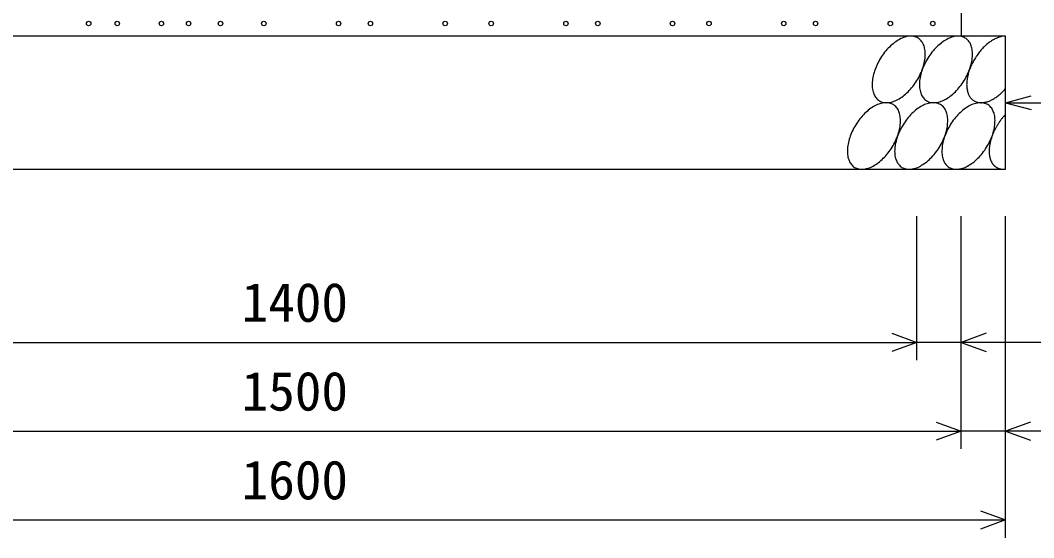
# Model space of a CAD drawing. Units: millimetres, scale not verified. Extents: x -16800 to 16800, y -5940 to 5940.
# Drawn here: x 14416 to 15557, y -2279 to -1697 of the extents above; entities that cross this region are included whole.
import ezdxf
from ezdxf.enums import TextEntityAlignment as Align

# ---------------------------------------------------------------- set-up
doc = ezdxf.new("R2010")
doc.units = ezdxf.units.MM
doc.header["$LTSCALE"] = 20
for name, color, linetype, lineweight in [('0-0_DIM', 7, 'Continuous', 25), ('0-2_HATCH', 6, 'Continuous', 25), ('0-5_OUTLINE', 3, 'Continuous', 25)]:
    doc.layers.add(name, color=color, linetype=linetype, lineweight=lineweight)
doc.styles.add('ＭＳ ゴシック', font='')
doc.styles.get('ＭＳ ゴシック').set_extended_font_data('MS Gothic')

msp = doc.modelspace()

# ---------------------------------------------------------------- linework, layer by layer
at = {"layer": '0-0_DIM'}
for p, q in [((15525, -1789.35), (15553.98, -1781.59)), ((15525, -1789.35), (15958.31, -1789.35)), ((15525, -1789.35), (15553.98, -1797.12)), ((15425, -2079.37), (15425, -1917.02)), ((15475, -2179.37), (15475, -1917.02)), ((15525, -2279.37), (15525, -1917.02)), ((14025, -2059.37), (15425, -2059.37)), ((15645, -2059.37), (15425, -2059.37)), ((13975, -2159.37), (15475, -2159.37)), ((15695, -2159.37), (15475, -2159.37)), ((13925, -2259.37), (15525, -2259.37))]:
    msp.add_line(p, q, dxfattribs=at)
for points in [[(15396.81, -2049.11), (15425, -2059.37), (15396.81, -2069.63)], [(15503.19, -2049.11), (15475, -2059.37), (15503.19, -2069.63)], [(15446.81, -2149.11), (15475, -2159.37), (15446.81, -2169.63)], [(15553.19, -2149.11), (15525, -2159.37), (15553.19, -2169.63)], [(15496.81, -2249.11), (15525, -2259.37), (15496.81, -2269.63)]]:
    msp.add_lwpolyline(points, dxfattribs=at)
at = {"layer": '0-2_HATCH'}
for points in [[(15426.5, -1716.61), (15425.5, -1716.01), (15424.4, -1715.51), (15423.3, -1715.11), (15422.1, -1714.81), (15420.9, -1714.51), (15419.7, -1714.41), (15418.4, -1714.41), (15417.1, -1714.41), (15415.7, -1714.51), (15414.3, -1714.81), (15412.9, -1715.11), (15411.5, -1715.51), (15410.1, -1716.01), (15408.6, -1716.61), (15407.2, -1717.21), (15405.7, -1718.01), (15404.2, -1718.81), (15402.8, -1719.71), (15401.3, -1720.71), (15399.8, -1721.71), (15398.4, -1722.91), (15397, -1724.11), (15395.6, -1725.31), (15394.2, -1726.71), (15392.8, -1728.11), (15391.5, -1729.51), (15390.2, -1731.01), (15388.9, -1732.61), (15387.7, -1734.21), (15386.5, -1735.81), (15385.4, -1737.51), (15384.3, -1739.21), (15383.2, -1741.01), (15382.2, -1742.81), (15381.3, -1744.51), (15380.4, -1746.41), (15379.6, -1748.21), (15378.8, -1750.01), (15378.1, -1751.91)], [(15433.9, -1728.11), (15433.6, -1726.71), (15433.2, -1725.31), (15432.7, -1724.11), (15432.2, -1722.91), (15431.5, -1721.71), (15430.9, -1720.71), (15430.1, -1719.71), (15429.3, -1718.81), (15428.4, -1718.01), (15427.5, -1717.21), (15426.5, -1716.61)], [(15479.7, -1716.61), (15478.7, -1716.01), (15477.6, -1715.51), (15476.5, -1715.11), (15475.3, -1714.81), (15474.1, -1714.51), (15472.9, -1714.41), (15471.6, -1714.41), (15470.3, -1714.41), (15468.9, -1714.51), (15467.5, -1714.81), (15466.1, -1715.11), (15464.7, -1715.51), (15463.3, -1716.01), (15461.8, -1716.61), (15460.4, -1717.21), (15458.9, -1718.01), (15457.4, -1718.81), (15456, -1719.71), (15454.5, -1720.71), (15453, -1721.71), (15451.6, -1722.91), (15450.2, -1724.11), (15448.8, -1725.31), (15447.4, -1726.71), (15446, -1728.11), (15444.7, -1729.51), (15443.4, -1731.01), (15442.1, -1732.61), (15440.9, -1734.21), (15439.7, -1735.81), (15438.6, -1737.51), (15437.5, -1739.21), (15436.4, -1741.01), (15435.4, -1742.81), (15434.5, -1744.51), (15433.6, -1746.41), (15432.8, -1748.21), (15432, -1750.01), (15431.3, -1751.91)], [(15487.2, -1728.11), (15486.8, -1726.71), (15486.4, -1725.31), (15485.9, -1724.11), (15485.4, -1722.91), (15484.7, -1721.71), (15484.1, -1720.71), (15483.3, -1719.71), (15482.5, -1718.81), (15481.6, -1718.01), (15480.7, -1717.21), (15479.7, -1716.61)], [(15525, -1714.41), (15524.1, -1714.41), (15523.3, -1714.41), (15522.4, -1714.51), (15521.5, -1714.61), (15520.6, -1714.81), (15519.7, -1715.01), (15518.8, -1715.21), (15517.8, -1715.51), (15516.9, -1715.81), (15515.9, -1716.21), (15515, -1716.61), (15514, -1717.01), (15513.1, -1717.51), (15512.1, -1718.01), (15511.2, -1718.51), (15510.2, -1719.11), (15509.2, -1719.61), (15508.3, -1720.31), (15507.3, -1720.91), (15506.4, -1721.61), (15505.4, -1722.41), (15504.5, -1723.11), (15503.6, -1723.91), (15502.7, -1724.71), (15501.7, -1725.61), (15500.8, -1726.41), (15499.9, -1727.31), (15499.1, -1728.31), (15498.2, -1729.21), (15497.3, -1730.21), (15496.5, -1731.21), (15495.7, -1732.21), (15494.8, -1733.21), (15494, -1734.31), (15493.3, -1735.31), (15492.5, -1736.41), (15491.8, -1737.51), (15491, -1738.71), (15490.3, -1739.81)], [(15400.8, -1787.21), (15402.3, -1786.51), (15403.8, -1785.81), (15405.2, -1784.91), (15406.7, -1784.01), (15408.2, -1783.01), (15409.6, -1782.01), (15411, -1780.91), (15412.5, -1779.71), (15413.9, -1778.41), (15415.3, -1777.01), (15416.6, -1775.71), (15418, -1774.21), (15419.3, -1772.71), (15420.5, -1771.11), (15421.8, -1769.51), (15422.9, -1767.91), (15424.1, -1766.21), (15425.2, -1764.51), (15426.2, -1762.81), (15427.2, -1761.01), (15428.2, -1759.21), (15429, -1757.41), (15429.9, -1755.51), (15430.6, -1753.71), (15431.3, -1751.91), (15432, -1750.01), (15432.5, -1748.21), (15433, -1746.41), (15433.5, -1744.61), (15433.8, -1742.81), (15434.1, -1741.01), (15434.4, -1739.21), (15434.5, -1737.51), (15434.6, -1735.81), (15434.6, -1734.21), (15434.6, -1732.61), (15434.4, -1731.01), (15434.2, -1729.51), (15433.9, -1728.11)], [(15454, -1787.21), (15455.5, -1786.51), (15457, -1785.81), (15458.4, -1784.91), (15459.9, -1784.01), (15461.4, -1783.01), (15462.8, -1782.01), (15464.3, -1780.91), (15465.7, -1779.71), (15467.1, -1778.41), (15468.5, -1777.01), (15469.8, -1775.71), (15471.2, -1774.21), (15472.5, -1772.71), (15473.7, -1771.11), (15475, -1769.51), (15476.1, -1767.91), (15477.3, -1766.21), (15478.4, -1764.51), (15479.4, -1762.81), (15480.4, -1761.01), (15481.4, -1759.21), (15482.2, -1757.41), (15483.1, -1755.51), (15483.8, -1753.71), (15484.5, -1751.91), (15485.2, -1750.01), (15485.7, -1748.21), (15486.3, -1746.41), (15486.7, -1744.61), (15487.1, -1742.81), (15487.4, -1741.01), (15487.6, -1739.21), (15487.7, -1737.51), (15487.8, -1735.81), (15487.8, -1734.21), (15487.8, -1732.61), (15487.6, -1731.01), (15487.4, -1729.51), (15487.2, -1728.11)], [(15490.3, -1739.81), (15489.7, -1740.91), (15489, -1742.11), (15488.4, -1743.31), (15487.8, -1744.41), (15487.2, -1745.61), (15486.6, -1746.81), (15486.1, -1748.01), (15485.6, -1749.21), (15485.1, -1750.41), (15484.6, -1751.61), (15484.2, -1752.81), (15483.8, -1754.01), (15483.4, -1755.21), (15483.1, -1756.41), (15482.8, -1757.61), (15482.5, -1758.81), (15482.2, -1760.01), (15482, -1761.11), (15481.8, -1762.31), (15481.6, -1763.41), (15481.5, -1764.61), (15481.4, -1765.71), (15481.3, -1766.81), (15481.3, -1767.91), (15481.2, -1769.01), (15481.3, -1770.01), (15481.3, -1771.11), (15481.4, -1772.11), (15481.5, -1773.11), (15481.6, -1774.11), (15481.8, -1775.01), (15482, -1776.01), (15482.2, -1776.91), (15482.5, -1777.81), (15482.8, -1778.61), (15483.1, -1779.51), (15483.4, -1780.31), (15483.8, -1781.01), (15484.2, -1781.81)], [(15378.1, -1751.91), (15377.5, -1753.71), (15376.9, -1755.51), (15376.4, -1757.41), (15376, -1759.21), (15375.6, -1761.01), (15375.3, -1762.71), (15375.1, -1764.51), (15374.9, -1766.21), (15374.8, -1767.91), (15374.8, -1769.51), (15374.9, -1771.11), (15375, -1772.71), (15375.2, -1774.21), (15375.5, -1775.71), (15375.8, -1777.01), (15376.3, -1778.41), (15376.7, -1779.61), (15377.3, -1780.91), (15377.9, -1782.01), (15378.6, -1783.01), (15379.3, -1784.01), (15380.1, -1784.91), (15381, -1785.81), (15381.9, -1786.51), (15382.9, -1787.21), (15383.9, -1787.71), (15385, -1788.21), (15386.1, -1788.61), (15387.3, -1789.01), (15388.5, -1789.21), (15389.8, -1789.31), (15391.1, -1789.41), (15392.4, -1789.31), (15393.7, -1789.21), (15395.1, -1789.01), (15396.5, -1788.61), (15397.9, -1788.21), (15399.4, -1787.71), (15400.8, -1787.21)], [(15431.3, -1751.91), (15430.7, -1753.71), (15430.1, -1755.51), (15429.6, -1757.41), (15429.2, -1759.21), (15428.8, -1761.01), (15428.5, -1762.71), (15428.3, -1764.51), (15428.1, -1766.21), (15428, -1767.91), (15428, -1769.51), (15428.1, -1771.11), (15428.2, -1772.71), (15428.4, -1774.21), (15428.7, -1775.71), (15429.1, -1777.01), (15429.5, -1778.41), (15430, -1779.61), (15430.5, -1780.91), (15431.1, -1782.01), (15431.8, -1783.01), (15432.5, -1784.01), (15433.4, -1784.91), (15434.2, -1785.81), (15435.1, -1786.51), (15436.1, -1787.21), (15437.1, -1787.71), (15438.2, -1788.21), (15439.4, -1788.61), (15440.5, -1789.01), (15441.7, -1789.21), (15443, -1789.31), (15444.3, -1789.41), (15445.6, -1789.31), (15447, -1789.21), (15448.3, -1789.01), (15449.7, -1788.61), (15451.2, -1788.21), (15452.6, -1787.71), (15454, -1787.21)], [(15515, -1782.71), (15515.9, -1782.11), (15516.9, -1781.31), (15517.8, -1780.61), (15518.8, -1779.81), (15519.7, -1779.01), (15520.6, -1778.11), (15521.5, -1777.21), (15522.4, -1776.31), (15523.3, -1775.41), (15524.1, -1774.51), (15525, -1773.51)], [(15398.7, -1791.51), (15397.6, -1791.01), (15396.5, -1790.51), (15395.4, -1790.11), (15394.2, -1789.81), (15393, -1789.51), (15391.8, -1789.41), (15390.5, -1789.41), (15389.2, -1789.41), (15387.8, -1789.51), (15386.4, -1789.81), (15385, -1790.11), (15383.6, -1790.51), (15382.2, -1791.01), (15380.7, -1791.51), (15379.3, -1792.21), (15377.8, -1793.01), (15376.3, -1793.81), (15374.9, -1794.71), (15373.4, -1795.71), (15372, -1796.71), (15370.5, -1797.91), (15369.1, -1799.11), (15367.7, -1800.31), (15366.3, -1801.71), (15364.9, -1803.11), (15363.6, -1804.51), (15362.3, -1806.01), (15361, -1807.61), (15359.8, -1809.21), (15358.6, -1810.81), (15357.5, -1812.51), (15356.4, -1814.21), (15355.3, -1816.01), (15354.3, -1817.71), (15353.4, -1819.51), (15352.5, -1821.41), (15351.7, -1823.21), (15350.9, -1825.01), (15350.2, -1826.91)], [(15451.9, -1791.51), (15450.8, -1791.01), (15449.7, -1790.51), (15448.6, -1790.11), (15447.5, -1789.81), (15446.2, -1789.51), (15445, -1789.41), (15443.7, -1789.41), (15442.4, -1789.41), (15441, -1789.51), (15439.6, -1789.81), (15438.2, -1790.11), (15436.8, -1790.51), (15435.4, -1791.01), (15433.9, -1791.51), (15432.5, -1792.21), (15431, -1793.01), (15429.5, -1793.81), (15428.1, -1794.71), (15426.6, -1795.71), (15425.2, -1796.71), (15423.7, -1797.91), (15422.3, -1799.11), (15420.9, -1800.31), (15419.5, -1801.71), (15418.1, -1803.11), (15416.8, -1804.51), (15415.5, -1806.01), (15414.2, -1807.61), (15413, -1809.21), (15411.8, -1810.81), (15410.7, -1812.51), (15409.6, -1814.21), (15408.5, -1816.01), (15407.6, -1817.71), (15406.6, -1819.51), (15405.7, -1821.41), (15404.9, -1823.21), (15404.1, -1825.01), (15403.4, -1826.91)], [(15505.1, -1791.51), (15504, -1791.01), (15503, -1790.51), (15501.8, -1790.11), (15500.7, -1789.81), (15499.4, -1789.51), (15498.2, -1789.41), (15496.9, -1789.41), (15495.6, -1789.41), (15494.2, -1789.51), (15492.9, -1789.81), (15491.5, -1790.11), (15490, -1790.51), (15488.6, -1791.01), (15487.1, -1791.51), (15485.7, -1792.21), (15484.2, -1793.01), (15482.8, -1793.81), (15481.3, -1794.71), (15479.8, -1795.71), (15478.4, -1796.71), (15476.9, -1797.91), (15475.5, -1799.11), (15474.1, -1800.31), (15472.7, -1801.71), (15471.3, -1803.11), (15470, -1804.51), (15468.7, -1806.01), (15467.5, -1807.61), (15466.2, -1809.21), (15465, -1810.81), (15463.9, -1812.51), (15462.8, -1814.21), (15461.8, -1816.01), (15460.8, -1817.71), (15459.8, -1819.51), (15458.9, -1821.41), (15458.1, -1823.21), (15457.4, -1825.01), (15456.6, -1826.91)], [(15484.2, -1781.81), (15484.6, -1782.51), (15485.1, -1783.21), (15485.6, -1783.81), (15486.1, -1784.41), (15486.6, -1785.01), (15487.2, -1785.51), (15487.8, -1786.11), (15488.4, -1786.51), (15489, -1787.01), (15489.7, -1787.41), (15490.3, -1787.71), (15491, -1788.11), (15491.8, -1788.41), (15492.5, -1788.61), (15493.3, -1788.81), (15494, -1789.01), (15494.8, -1789.21), (15495.7, -1789.31), (15496.5, -1789.31), (15497.3, -1789.41), (15498.2, -1789.41), (15499.1, -1789.31), (15499.9, -1789.21), (15500.8, -1789.11), (15501.7, -1788.91), (15502.7, -1788.71), (15503.6, -1788.51), (15504.5, -1788.21), (15505.4, -1787.91), (15506.4, -1787.51), (15507.3, -1787.11), (15508.3, -1786.71), (15509.2, -1786.21), (15510.2, -1785.71), (15511.2, -1785.21), (15512.1, -1784.61), (15513.1, -1784.01), (15514, -1783.41), (15515, -1782.71)], [(15406.1, -1803.11), (15405.7, -1801.71), (15405.3, -1800.31), (15404.8, -1799.11), (15404.3, -1797.91), (15403.6, -1796.71), (15403, -1795.71), (15402.2, -1794.71), (15401.4, -1793.81), (15400.5, -1793.01), (15399.6, -1792.21), (15398.7, -1791.51)], [(15459.3, -1803.11), (15458.9, -1801.71), (15458.5, -1800.31), (15458, -1799.11), (15457.5, -1797.91), (15456.9, -1796.71), (15456.2, -1795.71), (15455.4, -1794.71), (15454.6, -1793.81), (15453.8, -1793.01), (15452.8, -1792.21), (15451.9, -1791.51)], [(15512.5, -1803.11), (15512.1, -1801.71), (15511.7, -1800.31), (15511.2, -1799.11), (15510.7, -1797.91), (15510.1, -1796.71), (15509.4, -1795.71), (15508.6, -1794.71), (15507.8, -1793.81), (15507, -1793.01), (15506, -1792.21), (15505.1, -1791.51)], [(15525, -1802.61), (15524.5, -1803.11), (15524, -1803.71), (15523.5, -1804.21), (15523, -1804.81), (15522.5, -1805.31), (15522, -1805.91), (15521.5, -1806.51), (15521.1, -1807.11), (15520.6, -1807.61), (15520.1, -1808.21), (15519.7, -1808.81), (15519.2, -1809.51), (15518.8, -1810.11), (15518.3, -1810.71), (15517.9, -1811.31), (15517.5, -1811.91), (15517.1, -1812.61), (15516.6, -1813.21), (15516.2, -1813.91), (15515.8, -1814.51), (15515.4, -1815.21), (15515.1, -1815.81), (15514.7, -1816.51), (15514.3, -1817.11), (15513.9, -1817.81), (15513.6, -1818.51), (15513.2, -1819.21), (15512.9, -1819.81), (15512.5, -1820.51), (15512.2, -1821.21), (15511.9, -1821.91), (15511.6, -1822.61), (15511.3, -1823.21), (15511, -1823.91), (15510.7, -1824.61), (15510.4, -1825.31), (15510.2, -1826.01), (15509.9, -1826.71), (15509.7, -1827.41)], [(15372.9, -1862.21), (15374.4, -1861.51), (15375.9, -1860.81), (15377.3, -1859.91), (15378.8, -1859.01), (15380.3, -1858.01), (15381.7, -1857.01), (15383.2, -1855.81), (15384.6, -1854.61), (15386, -1853.41), (15387.4, -1852.01), (15388.7, -1850.61), (15390.1, -1849.21), (15391.4, -1847.71), (15392.6, -1846.11), (15393.9, -1844.51), (15395, -1842.91), (15396.2, -1841.21), (15397.3, -1839.51), (15398.3, -1837.71), (15399.3, -1836.01), (15400.3, -1834.21), (15401.1, -1832.41), (15402, -1830.51), (15402.7, -1828.71), (15403.4, -1826.91), (15404.1, -1825.01), (15404.6, -1823.21), (15405.2, -1821.41), (15405.6, -1819.51), (15406, -1817.71), (15406.3, -1816.01), (15406.5, -1814.21), (15406.6, -1812.51), (15406.7, -1810.81), (15406.7, -1809.21), (15406.7, -1807.61), (15406.5, -1806.01), (15406.3, -1804.51), (15406.1, -1803.11)], [(15426.2, -1862.21), (15427.6, -1861.51), (15429.1, -1860.81), (15430.5, -1859.91), (15432, -1859.01), (15433.5, -1858.01), (15434.9, -1857.01), (15436.4, -1855.81), (15437.8, -1854.61), (15439.2, -1853.41), (15440.6, -1852.01), (15441.9, -1850.61), (15443.3, -1849.21), (15444.6, -1847.71), (15445.8, -1846.11), (15447.1, -1844.51), (15448.3, -1842.91), (15449.4, -1841.21), (15450.5, -1839.51), (15451.5, -1837.71), (15452.5, -1836.01), (15453.5, -1834.21), (15454.4, -1832.41), (15455.2, -1830.51), (15455.9, -1828.71), (15456.6, -1826.91), (15457.3, -1825.01), (15457.9, -1823.21), (15458.4, -1821.41), (15458.8, -1819.51), (15459.2, -1817.71), (15459.5, -1816.01), (15459.7, -1814.21), (15459.8, -1812.51), (15459.9, -1810.81), (15459.9, -1809.21), (15459.9, -1807.61), (15459.7, -1806.01), (15459.5, -1804.51), (15459.3, -1803.11)], [(15479.4, -1862.21), (15480.8, -1861.51), (15482.3, -1860.81), (15483.8, -1859.91), (15485.2, -1859.01), (15486.7, -1858.01), (15488.1, -1857.01), (15489.6, -1855.81), (15491, -1854.61), (15492.4, -1853.41), (15493.8, -1852.01), (15495.2, -1850.61), (15496.5, -1849.21), (15497.8, -1847.71), (15499.1, -1846.11), (15500.3, -1844.51), (15501.5, -1842.91), (15502.6, -1841.21), (15503.7, -1839.51), (15504.7, -1837.71), (15505.7, -1836.01), (15506.7, -1834.21), (15507.6, -1832.41), (15508.4, -1830.51), (15509.2, -1828.71), (15509.9, -1826.91), (15510.5, -1825.01), (15511.1, -1823.21), (15511.6, -1821.41), (15512, -1819.51), (15512.4, -1817.71), (15512.7, -1816.01), (15512.9, -1814.21), (15513.1, -1812.51), (15513.1, -1810.81), (15513.2, -1809.21), (15513.1, -1807.61), (15513, -1806.01), (15512.8, -1804.51), (15512.5, -1803.11)], [(15350.2, -1826.91), (15349.6, -1828.71), (15349, -1830.51), (15348.5, -1832.41), (15348.1, -1834.21), (15347.7, -1836.01), (15347.4, -1837.71), (15347.2, -1839.51), (15347, -1841.21), (15346.9, -1842.91), (15346.9, -1844.51), (15347, -1846.11), (15347.1, -1847.71), (15347.3, -1849.21), (15347.6, -1850.61), (15348, -1852.01), (15348.4, -1853.41), (15348.9, -1854.61), (15349.4, -1855.81), (15350, -1857.01), (15350.7, -1858.01), (15351.5, -1859.01), (15352.3, -1859.91), (15353.1, -1860.81), (15354, -1861.51), (15355, -1862.21), (15356.1, -1862.71), (15357.1, -1863.21), (15358.3, -1863.61), (15359.4, -1863.91), (15360.6, -1864.21), (15361.9, -1864.31), (15363.2, -1864.41), (15364.5, -1864.31), (15365.9, -1864.21), (15367.2, -1863.91), (15368.6, -1863.61), (15370.1, -1863.21), (15371.5, -1862.71), (15372.9, -1862.21)], [(15403.4, -1826.91), (15402.8, -1828.71), (15402.2, -1830.51), (15401.7, -1832.41), (15401.3, -1834.21), (15400.9, -1836.01), (15400.6, -1837.71), (15400.4, -1839.51), (15400.2, -1841.21), (15400.2, -1842.91), (15400.1, -1844.51), (15400.2, -1846.11), (15400.3, -1847.71), (15400.5, -1849.21), (15400.8, -1850.61), (15401.2, -1852.01), (15401.6, -1853.41), (15402.1, -1854.61), (15402.6, -1855.81), (15403.2, -1857.01), (15403.9, -1858.01), (15404.7, -1859.01), (15405.5, -1859.91), (15406.3, -1860.81), (15407.3, -1861.51), (15408.2, -1862.21), (15409.3, -1862.71), (15410.3, -1863.21), (15411.5, -1863.61), (15412.6, -1863.91), (15413.9, -1864.21), (15415.1, -1864.31), (15416.4, -1864.41), (15417.7, -1864.31), (15419.1, -1864.21), (15420.4, -1863.91), (15421.8, -1863.61), (15423.3, -1863.21), (15424.7, -1862.71), (15426.2, -1862.21)], [(15456.6, -1826.91), (15456, -1828.71), (15455.4, -1830.51), (15454.9, -1832.41), (15454.5, -1834.21), (15454.1, -1836.01), (15453.8, -1837.71), (15453.6, -1839.51), (15453.5, -1841.21), (15453.4, -1842.91), (15453.4, -1844.51), (15453.4, -1846.11), (15453.5, -1847.71), (15453.8, -1849.21), (15454, -1850.61), (15454.4, -1852.01), (15454.8, -1853.41), (15455.3, -1854.61), (15455.8, -1855.81), (15456.4, -1857.01), (15457.1, -1858.01), (15457.9, -1859.01), (15458.7, -1859.91), (15459.5, -1860.81), (15460.5, -1861.51), (15461.4, -1862.21), (15462.5, -1862.71), (15463.5, -1863.21), (15464.7, -1863.61), (15465.8, -1863.91), (15467.1, -1864.21), (15468.3, -1864.31), (15469.6, -1864.41), (15470.9, -1864.31), (15472.3, -1864.21), (15473.7, -1863.91), (15475.1, -1863.61), (15476.5, -1863.21), (15477.9, -1862.71), (15479.4, -1862.21)], [(15509.7, -1827.41), (15509.4, -1828.11), (15509.2, -1828.81), (15509, -1829.51), (15508.8, -1830.11), (15508.6, -1830.81), (15508.4, -1831.51), (15508.2, -1832.21), (15508, -1832.91), (15507.8, -1833.61), (15507.7, -1834.21), (15507.5, -1834.91), (15507.4, -1835.61), (15507.3, -1836.31), (15507.2, -1836.91), (15507.1, -1837.61), (15507, -1838.21), (15506.9, -1838.91), (15506.8, -1839.51), (15506.7, -1840.21), (15506.7, -1840.81), (15506.6, -1841.51), (15506.6, -1842.11), (15506.6, -1842.71), (15506.6, -1843.41), (15506.6, -1844.01), (15506.6, -1844.61), (15506.6, -1845.21), (15506.6, -1845.81), (15506.6, -1846.41), (15506.7, -1847.01), (15506.7, -1847.51), (15506.8, -1848.11), (15506.9, -1848.71), (15507, -1849.21), (15507.1, -1849.81), (15507.2, -1850.31), (15507.3, -1850.91), (15507.4, -1851.41), (15507.5, -1851.91)], [(15507.5, -1851.91), (15507.7, -1852.41), (15507.8, -1852.91), (15508, -1853.41), (15508.2, -1853.91), (15508.4, -1854.41), (15508.6, -1854.81), (15508.8, -1855.31), (15509, -1855.71), (15509.2, -1856.21), (15509.4, -1856.61), (15509.7, -1857.01), (15509.9, -1857.41), (15510.2, -1857.81), (15510.4, -1858.21), (15510.7, -1858.61), (15511, -1858.91), (15511.3, -1859.31), (15511.6, -1859.61), (15511.9, -1859.91), (15512.2, -1860.31), (15512.5, -1860.61), (15512.9, -1860.91), (15513.2, -1861.21), (15513.6, -1861.41), (15513.9, -1861.71), (15514.3, -1861.91), (15514.7, -1862.21), (15515.1, -1862.41), (15515.4, -1862.61), (15515.8, -1862.81), (15516.2, -1863.01), (15516.6, -1863.21), (15517.1, -1863.31), (15517.5, -1863.51), (15517.9, -1863.61), (15518.3, -1863.81), (15518.8, -1863.91), (15519.2, -1864.01), (15519.7, -1864.11)], [(15519.7, -1864.11), (15520.1, -1864.21), (15520.6, -1864.21), (15521.1, -1864.31), (15521.5, -1864.31), (15522, -1864.31), (15522.5, -1864.41), (15523, -1864.41), (15523.5, -1864.31), (15524, -1864.31), (15524.5, -1864.31), (15525, -1864.21)]]:
    msp.add_lwpolyline(points, dxfattribs=at)
for centre in [(14492.7, -1700.2), (14524.94, -1700.2), (14574.64, -1700.2), (14605.22, -1700.2), (14641.11, -1700.2), (14689.97, -1700.2), (14774.08, -1700.2), (14809.97, -1700.2), (14894.08, -1700.2), (14945.92, -1700.2), (15030.03, -1700.2), (15065.92, -1700.2), (15150.03, -1700.2), (15191.14, -1700.2), (15275.26, -1700.2), (15311.14, -1700.2), (15395.26, -1700.2), (15443.07, -1700.2)]:
    msp.add_circle(centre, 2.5, dxfattribs=at)
at = {"layer": '0-5_OUTLINE'}
for p, q in [((15475, -1614.35), (15475, -1714.35)), ((15525, -1714.35), (13925, -1714.35))]:
    msp.add_line(p, q, dxfattribs=at)
msp.add_lwpolyline([(13925, -1864.35), (15525, -1864.35), (15525, -1714.35)], dxfattribs=at)

# ---------------------------------------------------------------- texts
at = {"layer": '0-0_DIM', "style": 'ＭＳ ゴシック'}
for s, p in [('1400', (14665, -2049.37)), ('1500', (14665, -2149.37)), ('1600', (14665, -2249.37))]:
    msp.add_text(s, height=43.99, dxfattribs=at).set_placement(p, align=Align.BOTTOM_LEFT)

doc.saveas('drawing.dxf')
